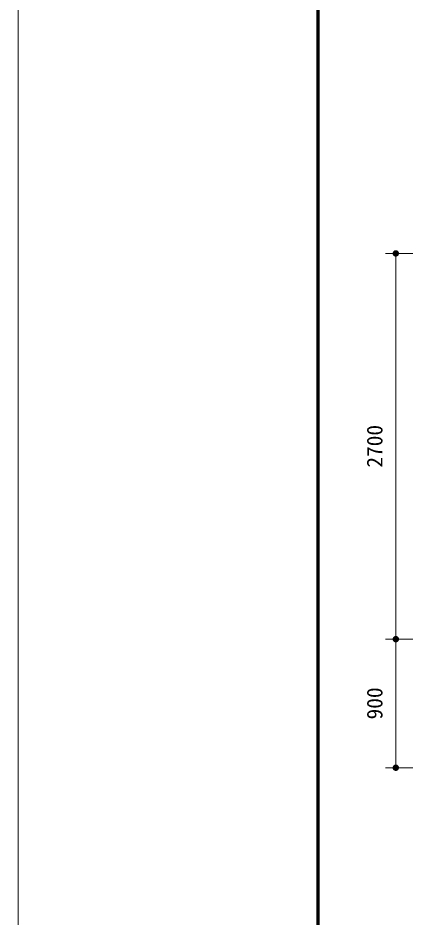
# Model space of a CAD drawing. Units: millimetres at full size, sheet at 1:60. Extents: x -1200 to 26400, y -900 to 18720.
# Drawn here: x -1200 to 1515, y 2705 to 9004 of the extents above; entities that cross this region are included whole.
import ezdxf
from ezdxf.enums import TextEntityAlignment as Align

# ---------------------------------------------------------------- set-up
doc = ezdxf.new("R2010")
doc.units = ezdxf.units.MM
doc.header["$LTSCALE"] = 60
for name, color, linetype, lineweight in [('D-STR-DIM', 7, 'Continuous', 13), ('D-TTL', 7, 'Continuous', 70), ('V-nasSTD', 5, 'Continuous', 13)]:
    doc.layers.add(name, color=color, linetype=linetype, lineweight=lineweight)
doc.styles.add('ＭＳ ゴシック', font='')
doc.styles.get('ＭＳ ゴシック').set_extended_font_data('MS Gothic')

# ---------------------------------------------------------------- blocks, each defined once
blk = doc.blocks.new('filled_dot')
at = {"color": 0, "linetype": 'Continuous', "lineweight": -2, "const_width": 1.25}
blk.add_lwpolyline([(-0.625, 0, 1), (0.625, 0, 1)], format="xyb", close=True, dxfattribs=at)

msp = doc.modelspace()

# ---------------------------------------------------------------- linework, layer by layer
at = {"layer": 'D-STR-DIM'}
for p, q in [((2244.37, 7356.49), (1371.52, 7356.49)), ((1443.52, 7356.49), (1443.52, 4656.49)), ((2113.36, 4656.49), (1371.52, 4656.49)), ((2098.36, 4656.49), (1371.52, 4656.49)), ((1443.52, 3756.49), (1443.52, 4656.49)), ((2711.34, 3756.49), (1371.52, 3756.49))]:
    msp.add_line(p, q, dxfattribs=at)
at = {"layer": 'D-TTL'}
msp.add_lwpolyline([(900, 900), (900, 16920), (24300, 16920), (24300, 900)], close=True, dxfattribs=at)
at = {"layer": 'V-nasSTD'}
msp.add_lwpolyline([(-1200, -900), (-1200, 18720), (26400, 18720), (26400, -900)], close=True, dxfattribs=at)

# ---------------------------------------------------------------- block references
at = {"layer": 'D-STR-DIM', "xscale": 18, "yscale": 18}
for p, rotation in [((1443.52, 7356.49), 270), ((1443.52, 4656.49), 270), ((1443.52, 4656.49), 90), ((1443.52, 3756.49), 90)]:
    msp.add_blockref('filled_dot', p, dxfattribs=dict(at, rotation=rotation))

# ---------------------------------------------------------------- texts
at = {"layer": 'D-STR-DIM', "style": 'ＭＳ ゴシック'}
for s, p in [('2700', (1240.25, 6006.49)), ('900', (1240.25, 4206.49))]:
    msp.add_text(s, height=110, rotation=90, dxfattribs=at).set_placement(p, align=Align.TOP_CENTER)

doc.saveas('drawing.dxf')
